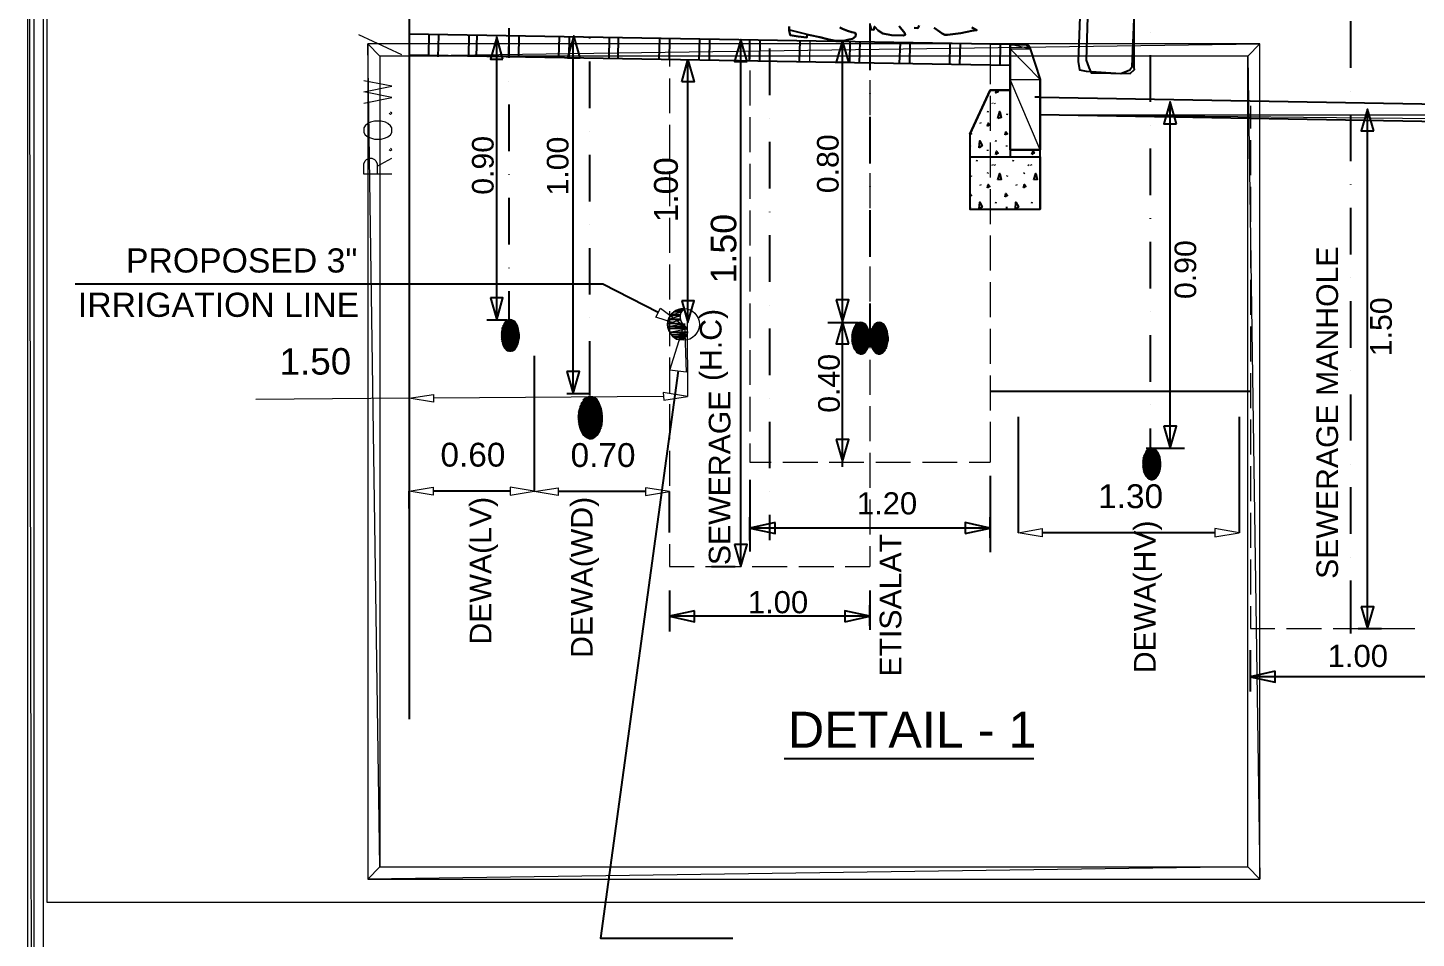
# Model space of a CAD drawing. Header units: inches. Extents: x 11 to 850, y 10 to 598.
# Drawn here: x 11.3 to 241.6, y 298.1 to 449.1 of the extents above; entities that cross this region are included whole.
import ezdxf

# ---------------------------------------------------------------- set-up
doc = ezdxf.new("R2010")
doc.units = ezdxf.units.IN
doc.header["$MEASUREMENT"] = 0
doc.layers.add('PDF_Geometry', color=7, linetype='Continuous')
doc.layers.add('PDF_Text', color=7, linetype='Continuous')
doc.styles.add('PDF Arial', font='arial.ttf')

msp = doc.modelspace()

# ---------------------------------------------------------------- linework, layer by layer
at = {"layer": 'PDF_Geometry', "lineweight": 0}
for points in [[(12.36, 596.91), (11.32, 597.95), (12.36, 11.19), (12.36, 596.91)], [(11.32, 597.95), (12.36, 11.19), (11.32, 10.15), (11.32, 597.95)], [(743.17, 150.35), (743.17, 596.19), (13.86, 596.19), (13.86, 12.88)], [(14.51, 304.11), (742.33, 304.11), (742.33, 594.5), (14.51, 594.5), (14.51, 304.11)], [(78.57, 372.92), (78.57, 371.62), (74.6, 372.27), (78.57, 372.92)], [(91.32, 372.92), (91.32, 371.62), (95.35, 372.27), (91.32, 372.92)], [(99.32, 372.86), (99.32, 371.56), (95.35, 372.21), (99.32, 372.86)], [(113.82, 372.86), (113.82, 371.56), (117.79, 372.21), (113.82, 372.86)], [(179.57, 366.09), (179.57, 364.73), (175.6, 365.38), (179.57, 366.09)], [(208.25, 366.09), (208.25, 364.73), (212.28, 365.38), (208.25, 366.09)]]:
    msp.add_lwpolyline(points, dxfattribs=at)
at = {"layer": 'PDF_Geometry', "lineweight": 25}
for points in [[(74.6, 497.27), (74.6, 334.49)], [(151.02, 449.86), (151.02, 442.12)], [(230.75, 450.25), (230.75, 442.51)], [(90.15, 443.94), (89.11, 447.58), (88.07, 443.94), (90.15, 443.94)], [(89.11, 400.69), (89.11, 447.65)], [(91.12, 449.08), (91.12, 444.14)], [(102.96, 444.14), (101.92, 447.78), (100.88, 444.14), (102.96, 444.14)], [(101.79, 388.47), (101.79, 447)], [(104.52, 447.45), (104.52, 447.39)], [(130.66, 443.55), (129.62, 447.19), (128.58, 443.55), (130.66, 443.55)], [(129.62, 359.79), (129.62, 447.19)], [(147.51, 443.42), (146.47, 447.06), (145.43, 443.42), (147.51, 443.42)], [(146.47, 376.3), (146.47, 447.06)], [(197.52, 448.43), (197.52, 448.43)], [(134.37, 445.7), (134.37, 437.96)], [(176.9, 446.35), (174.3, 446.35), (174.3, 427.75)], [(176.9, 446.35), (177.03, 446.35), (177.23, 446.28), (177.36, 446.15), (177.49, 446.02), (177.55, 445.83), (177.62, 445.63)], [(177.62, 445.63), (179.25, 440.56)], [(197.52, 444.59), (197.52, 436.85)], [(104.52, 443.55), (104.52, 435.81)], [(91.12, 440.23), (91.12, 440.23)], [(167.6, 427.75), (179.25, 427.75), (179.25, 440.56)], [(151.02, 438.28), (151.02, 438.22)], [(167.6, 431.52), (170.99, 438.8), (174.3, 438.8), (170.99, 438.8)], [(174.3, 438.8), (170.99, 438.8), (167.6, 431.52), (167.6, 419.03), (179.25, 419.03), (179.25, 428.92), (174.3, 428.92), (174.3, 438.8)], [(172.09, 438.8), (172.29, 438.54), (171.9, 438.35), (172.03, 438.8)], [(179.25, 437.63), (178.4, 437.63)], [(230.75, 438.61), (230.75, 438.61)], [(91.12, 436.4), (91.12, 428.66)], [(170.6, 435.16), (170.66, 435.36)], [(171.31, 436.72), (171.38, 436.59)], [(171.7, 436.66), (171.77, 436.53)], [(201.88, 433.21), (200.84, 436.85), (199.8, 433.21), (201.88, 433.21)], [(200.84, 379.43), (200.84, 436.85)], [(234.59, 432.04), (233.55, 435.62), (232.51, 432.04), (234.59, 432.04)], [(233.55, 349.51), (233.55, 435.62)], [(134.37, 434.06), (134.37, 434.06)], [(151.02, 434.38), (151.02, 426.64)], [(169.3, 433.41), (169.36, 433.28)], [(170.53, 432.82), (170.66, 433.34), (170.92, 433.02), (170.53, 432.82)], [(172.22, 434.12), (172.55, 435.23), (172.81, 434.25), (172.22, 434.12)], [(173.78, 434.71), (173.85, 434.9)], [(230.75, 434.77), (230.75, 427.03)], [(104.52, 431.98), (104.52, 431.98)], [(167.73, 431.71), (167.86, 431.58), (167.6, 431.45)], [(167.6, 431.52), (167.6, 427.75)], [(173.46, 431.39), (173.59, 431.91), (173.85, 431.58), (173.46, 431.39)], [(197.52, 432.95), (197.52, 432.95)], [(134.37, 430.22), (134.37, 422.48)], [(167.67, 429.44), (167.73, 429.63)], [(169.17, 429.24), (169.23, 430.41), (169.62, 429.63), (169.17, 429.24)], [(170.53, 428.92), (170.53, 428.72)], [(171.9, 430.28), (171.96, 430.48)], [(171.9, 428.14), (172.03, 428.66), (172.29, 428.33), (171.9, 428.14)], [(173.72, 429.44), (173.72, 429.63)], [(174.3, 428.92), (179.25, 428.92)], [(176.51, 428.92), (176.51, 428.72)], [(177.88, 428.14), (178.08, 428.66), (178.27, 428.33), (177.88, 428.14)], [(197.52, 429.11), (197.52, 421.37)], [(104.52, 428.07), (104.52, 420.33)], [(167.6, 427.75), (167.6, 419.03)], [(168.78, 427.03), (168.84, 427.23)], [(171.31, 426.45), (171.38, 426.32)], [(171.7, 426.45), (171.77, 426.32)], [(174.76, 427.03), (174.82, 427.23)], [(177.29, 426.45), (177.36, 426.32)], [(177.69, 426.45), (177.75, 426.32)], [(179.25, 427.75), (179.25, 419.03)], [(91.12, 424.82), (91.12, 424.76)], [(167.8, 424.5), (167.86, 424.63)], [(170.6, 424.95), (170.66, 425.15)], [(172.22, 423.91), (172.55, 424.95), (172.81, 423.98), (172.22, 423.91)], [(173.78, 424.5), (173.85, 424.63)], [(176.58, 424.95), (176.64, 425.15)], [(178.21, 423.91), (178.53, 424.95), (178.79, 423.98), (178.21, 423.91)], [(151.02, 422.8), (151.02, 422.74)], [(167.6, 421.63), (167.86, 421.31), (167.6, 421.24)], [(169.3, 423.13), (169.36, 423)], [(170.53, 422.61), (170.66, 423.13), (170.92, 422.8), (170.53, 422.61)], [(173.46, 421.11), (173.59, 421.63), (173.85, 421.31), (173.46, 421.11)], [(175.28, 423.13), (175.34, 423)], [(176.51, 422.61), (176.64, 423.13), (176.9, 422.8), (176.51, 422.61)], [(230.75, 423.2), (230.75, 423.13)], [(91.12, 420.92), (91.12, 413.18)], [(167.67, 419.23), (167.73, 419.42)], [(169.17, 419.03), (169.23, 420.2), (169.62, 419.42), (169.17, 419.03)], [(171.9, 420.07), (171.96, 420.27)], [(173.72, 419.23), (173.72, 419.42)], [(175.15, 419.03), (175.21, 420.2), (175.67, 419.42), (175.15, 419.03)], [(177.88, 420.07), (177.95, 420.27)], [(230.75, 419.29), (230.75, 411.55)], [(134.37, 418.64), (134.37, 418.58)], [(151.02, 418.9), (151.02, 411.16)], [(167.6, 419.03), (179.25, 419.03)], [(197.52, 417.54), (197.52, 417.47)], [(104.52, 416.5), (104.52, 416.5)], [(134.37, 414.74), (134.37, 407)], [(104.52, 412.59), (104.52, 404.92)], [(197.52, 413.63), (197.52, 405.9)], [(91.12, 409.34), (91.12, 409.28)], [(230.75, 407.72), (230.75, 407.72)], [(91.12, 405.44), (91.12, 400.5)], [(151.02, 407.33), (151.02, 407.33)], [(88.07, 404.33), (89.11, 400.69), (90.15, 404.33), (88.07, 404.33)], [(134.37, 403.16), (134.37, 403.16)], [(145.43, 404.01), (146.47, 400.37), (147.51, 404.01), (145.43, 404.01)], [(151.02, 403.42), (151.02, 398.94)], [(230.75, 403.81), (230.75, 396.08)], [(104.52, 401.02), (104.52, 401.02)], [(197.52, 402.06), (197.52, 402.06)], [(87.48, 400.69), (90.86, 400.69)], [(134.37, 399.26), (134.37, 391.52)], [(144.06, 400.24), (149.07, 400.24)], [(147.51, 396.73), (146.47, 400.37), (145.43, 396.73), (147.51, 396.73)], [(104.52, 397.18), (104.52, 388.14)], [(197.52, 398.16), (197.52, 390.42)], [(95.35, 394.71), (95.35, 372.21)], [(100.75, 392.11), (101.79, 388.47), (102.83, 392.11), (100.75, 392.11)], [(230.75, 392.24), (230.75, 392.24)], [(100.75, 388.47), (104.58, 388.47)], [(134.37, 387.69), (134.37, 387.69)], [(170.99, 388.86), (214.17, 388.86)], [(230.75, 388.34), (230.75, 380.66)], [(197.52, 386.58), (197.52, 386.58)], [(134.37, 383.78), (134.37, 376.11)], [(175.6, 384.63), (175.6, 365.38)], [(197.52, 382.68), (197.52, 378.32)], [(199.8, 383.07), (200.84, 379.43), (201.88, 383.07), (199.8, 383.07)], [(212.28, 384.63), (212.28, 365.38)], [(95.35, 380.21), (95.35, 372.27)], [(145.43, 380.86), (146.47, 377.21), (147.51, 380.86), (145.43, 380.86)], [(196.87, 379.43), (203.18, 379.43)], [(230.75, 376.76), (230.75, 376.76)], [(131.12, 374.16), (131.12, 362.26)], [(170.99, 374.81), (170.99, 362.19)], [(74.6, 369.41), (74.6, 372.27)], [(91.32, 372.27), (78.57, 372.27)], [(113.82, 372.21), (99.32, 372.21)], [(117.79, 365.44), (117.79, 372.21)], [(134.37, 372.21), (134.37, 372.21)], [(230.75, 372.92), (230.75, 365.18)], [(131.12, 364.08), (131.12, 367.98)], [(135.28, 367.07), (131.12, 366.16), (135.28, 365.25), (135.28, 367.07)], [(134.37, 368.37), (134.37, 364.14)], [(166.82, 365.25), (170.99, 366.16), (166.82, 367.07), (166.82, 365.25)], [(170.99, 364.53), (170.99, 367.98)], [(170.99, 366.16), (131.12, 366.16)], [(208.25, 365.38), (179.57, 365.38)], [(128.58, 363.43), (129.62, 359.79), (130.66, 363.43), (128.58, 363.43)], [(124.75, 359.79), (128.65, 359.79)], [(230.75, 361.28), (230.75, 361.28)], [(230.75, 357.44), (230.75, 348.66)], [(117.79, 355.82), (117.79, 348.99)], [(151.02, 355.82), (151.02, 349.31)], [(121.95, 352.44), (117.79, 351.53), (121.95, 350.62), (121.95, 352.44)], [(146.86, 350.62), (151.02, 351.53), (146.86, 352.44), (146.86, 350.62)], [(151.02, 349.96), (151.02, 353.35)], [(232.51, 353.09), (233.55, 349.51), (234.59, 353.09), (232.51, 353.09)], [(151.02, 351.53), (117.79, 351.53)], [(231.99, 349.51), (235.89, 349.51)], [(214.17, 339.04), (214.17, 345.93)], [(218.27, 342.42), (214.11, 341.51), (218.27, 340.6), (218.27, 342.42)], [(247.34, 341.51), (214.11, 341.51)]]:
    msp.add_lwpolyline(points, dxfattribs=at)
at = {"layer": 'PDF_Geometry', "color": 14, "lineweight": 25, "true_color": 0x950000}
for points in [[(186.14, 458.38), (185.55, 443.55), (185.81, 442.19), (186.92, 441.93), (192.64, 441.54), (194.14, 442.19), (194.53, 442.71), (194.92, 451.88)], [(187.31, 458.12), (186.92, 443.75), (187.31, 442.58), (187.7, 441.67), (194.2, 441.54), (194.92, 442.25), (194.85, 442.45), (194.85, 451.49)]]:
    msp.add_lwpolyline(points, dxfattribs=at)
at = {"layer": 'PDF_Geometry', "color": 30, "lineweight": 25}
for points in [[(137.62, 449.34), (137.62, 449.08), (137.62, 448.69), (137.82, 447.91), (139.12, 447.71), (140.55, 447.52), (140.61, 448.04), (141.13, 447.91), (142.7, 447.58), (144, 447.26), (145.1, 447.06), (146.01, 447), (146.86, 447.06), (147.51, 447.19), (148.16, 447.32), (148.61, 447.71), (148.68, 448.04), (148.55, 448.3), (148.03, 448.43), (147.31, 448.62), (146.47, 448.95), (146.01, 449.21)], [(146.01, 449.21), (146.47, 448.95), (147.31, 448.62), (148.03, 448.43), (148.55, 448.3), (148.68, 448.04), (148.61, 447.71), (148.16, 447.32), (147.51, 447.19), (146.86, 447.06), (146.01, 447), (145.1, 447.06), (144, 447.26), (142.7, 447.58), (141.13, 447.91), (140.61, 448.04), (140.55, 447.52), (139.12, 447.71), (137.82, 447.91), (137.62, 448.69), (137.62, 449.08), (137.62, 449.34)], [(151.09, 449.6), (151.22, 448.88), (151.67, 448.82), (151.8, 449.34), (152.39, 448.69), (153.17, 448.17), (154.6, 447.91), (156.61, 447.84), (156.87, 447.97), (156.81, 448.23)], [(151.8, 449.27), (151.67, 448.82), (151.22, 448.88), (151.09, 449.6)], [(155.9, 449.4), (156.81, 448.23), (156.87, 447.97), (156.61, 447.84), (154.6, 447.91), (153.17, 448.17), (152.39, 448.69), (151.8, 449.34)], [(156.81, 448.23), (155.9, 449.4)], [(158.37, 449.14), (158.95, 449.08), (159.21, 449.53)], [(159.21, 449.53), (158.95, 449.08), (158.37, 449.14)], [(161.69, 449.14), (162.6, 448.49), (162.99, 448.17), (163.44, 447.97), (163.9, 447.97), (166.11, 448.23), (167.93, 448.62), (168.78, 448.75), (167.93, 449.21)], [(167.93, 449.21), (168.78, 448.75), (167.93, 448.62), (166.11, 448.23), (163.9, 447.97), (163.44, 447.97), (162.99, 448.17), (162.6, 448.49), (161.69, 449.14)], [(140.61, 448.04), (139.51, 448.3), (137.95, 448.69), (137.62, 448.75)]]:
    msp.add_lwpolyline(points, dxfattribs=at)
at = {"layer": 'PDF_Geometry', "lineweight": 20}
for points in [[(66.21, 448.04), (73.3, 444.72)], [(67.06, 436.66), (71.74, 437.57), (67.06, 438.54), (71.74, 439.45), (67.06, 440.36)], [(578.05, 430.67), (179.25, 437.63)], [(67.06, 431.78), (67.32, 431.39), (67.71, 431.06), (68.16, 430.87), (68.82, 430.67), (69.92, 430.67), (70.64, 430.87), (71.03, 431.06), (71.48, 431.39), (71.74, 431.78), (71.74, 432.56), (71.48, 432.89), (71.03, 433.28), (70.64, 433.47), (69.92, 433.67), (68.82, 433.67), (68.16, 433.47), (67.71, 433.28), (67.32, 432.89), (67.06, 432.56), (67.06, 431.78)], [(71.29, 434.97), (71.48, 434.77), (71.74, 434.97), (71.48, 435.16)], [(578.05, 427.75), (179.25, 434.71)], [(71.29, 428.98), (71.48, 428.79), (71.74, 428.98), (71.48, 429.18)], [(71.74, 424.89), (67.06, 424.89), (67.06, 426.58), (67.32, 427.1), (67.51, 427.29), (67.97, 427.49), (68.42, 427.49), (68.82, 427.29), (69.08, 427.1), (69.27, 426.58), (69.27, 424.89)], [(69.27, 426.19), (71.74, 427.49)], [(74.54, 399.91), (74.6, 387.69)], [(120.71, 400.24), (120.78, 388.01)]]:
    msp.add_lwpolyline(points, dxfattribs=at)
at = {"layer": 'PDF_Geometry', "color": 1, "lineweight": 25}
for points in [[(174.3, 446.35), (74.6, 448.1)], [(77.86, 448.04), (77.79, 444.59)], [(79.48, 447.84), (79.35, 444.33)], [(84.49, 447.91), (84.42, 444.46)], [(85.79, 447.91), (85.72, 444.46)], [(91.12, 447.84), (91.06, 444.33)], [(92.81, 447.78), (92.75, 444.33)], [(99.45, 447.65), (99.38, 444.2)], [(101.14, 447.65), (101.07, 444.14)], [(107.77, 447.52), (107.71, 444.07)], [(109.27, 447.52), (109.2, 444.07)], [(116.1, 447.39), (116.03, 443.88)], [(117.79, 447.32), (117.72, 443.88)], [(122.73, 447.26), (122.66, 443.75)], [(124.42, 447.26), (124.36, 443.75)], [(131.05, 447.13), (130.99, 443.62)], [(132.75, 447.06), (132.68, 443.62)], [(139.38, 447), (139.31, 443.49)], [(174.17, 442.9), (74.67, 444.59)], [(147.7, 446.8), (147.64, 443.36)], [(149.33, 446.8), (149.26, 443.29)], [(156.03, 446.67), (155.9, 443.23)], [(157.65, 446.67), (157.59, 443.16)], [(164.29, 446.54), (164.22, 443.03)], [(165.98, 446.54), (165.91, 443.03)], [(172.61, 446.41), (172.55, 442.9)], [(119.8, 440.17), (120.84, 443.81), (121.88, 440.17), (119.8, 440.17)], [(120.84, 400.24), (120.84, 443.81)], [(115.9, 401.93), (106.73, 406.61), (19.19, 406.61)], [(119.8, 403.88), (120.84, 400.24), (121.88, 403.88), (119.8, 403.88)], [(89.89, 398.61), (91.9, 400.63)], [(89.89, 398.42), (91.97, 400.56)], [(89.89, 398.22), (92.1, 400.43)], [(89.89, 398.03), (92.16, 400.37)], [(89.89, 397.83), (92.29, 400.24)], [(89.89, 397.64), (92.36, 400.11)], [(89.89, 397.44), (92.42, 399.98)], [(89.95, 399.13), (91.58, 400.76)], [(89.95, 398.87), (91.77, 400.69)], [(89.95, 397.31), (92.49, 399.85)], [(89.95, 397.12), (92.55, 399.72)], [(90.02, 399.39), (91.45, 400.76)], [(90.02, 396.99), (92.62, 399.59)], [(90.08, 396.86), (92.68, 399.46)], [(90.08, 396.66), (92.75, 399.33)], [(90.15, 399.65), (91.25, 400.76)], [(90.15, 396.53), (92.75, 399.13)], [(90.21, 396.4), (92.81, 399)], [(90.28, 396.27), (92.81, 398.81)], [(90.34, 400.11), (90.93, 400.63)], [(90.34, 396.14), (92.88, 398.68)], [(90.41, 396.01), (92.88, 398.48)], [(90.54, 395.95), (92.88, 398.29)], [(90.6, 395.82), (92.88, 398.09)], [(90.73, 395.75), (92.88, 397.9)], [(90.8, 395.62), (92.88, 397.7)], [(90.93, 395.55), (92.81, 397.44)], [(91.06, 395.49), (92.81, 397.25)], [(91.25, 395.49), (92.75, 396.99)], [(91.45, 395.49), (92.62, 396.66)], [(91.71, 395.49), (92.49, 396.34)], [(119.22, 392.24), (106.34, 298.13), (128.26, 298.13)], [(196.29, 377.34), (198.24, 379.3)], [(196.29, 377.15), (198.37, 379.23)], [(196.29, 376.95), (198.5, 379.17)], [(196.29, 376.76), (198.56, 379.04)], [(196.29, 376.56), (198.69, 378.97)], [(196.29, 376.37), (198.76, 378.84)], [(196.29, 376.17), (198.82, 378.71)], [(196.35, 377.8), (197.98, 379.43)], [(196.35, 377.61), (198.11, 379.36)], [(196.35, 376.04), (198.89, 378.58)], [(196.35, 375.85), (198.95, 378.45)], [(196.42, 375.72), (199.02, 378.32)], [(196.42, 375.52), (199.08, 378.19)], [(196.48, 378.13), (197.78, 379.49)], [(196.48, 375.39), (199.15, 378)], [(196.55, 378.39), (197.59, 379.43)], [(196.55, 375.26), (199.15, 377.87)], [(196.61, 375.13), (199.21, 377.74)], [(196.81, 378.84), (197.26, 379.3)], [(196.68, 375), (199.21, 377.54)], [(196.74, 374.87), (199.28, 377.34)], [(196.81, 374.74), (199.28, 377.21)], [(196.94, 374.61), (199.28, 377.02)], [(197, 374.55), (199.28, 376.82)], [(197.13, 374.42), (199.28, 376.63)], [(197.2, 374.35), (199.28, 376.43)], [(197.33, 374.29), (199.21, 376.17)], [(197.46, 374.22), (199.21, 375.98)], [(197.65, 374.16), (199.15, 375.72)], [(197.78, 374.16), (199.08, 375.39)], [(198.04, 374.22), (198.89, 375.07)], [(136.78, 327.92), (178.21, 327.92)]]:
    msp.add_lwpolyline(points, dxfattribs=at)
at = {"layer": 'PDF_Geometry', "color": 3, "lineweight": 0}
for points in [[(89.11, 447.58), (88.07, 443.94), (90.15, 443.94), (89.11, 447.58)], [(101.92, 447.78), (100.88, 444.14), (102.96, 444.14), (101.92, 447.78)], [(129.62, 447.19), (128.58, 443.55), (130.66, 443.55), (129.62, 447.19)], [(146.47, 447.06), (145.43, 443.42), (147.51, 443.42), (146.47, 447.06)], [(88.07, 443.94), (90.15, 443.94), (90.15, 443.94), (88.07, 443.94)], [(145.43, 443.42), (147.51, 443.42), (147.51, 443.42), (145.43, 443.42)], [(200.84, 436.85), (199.8, 433.21), (201.88, 433.21), (200.84, 436.85)], [(233.55, 435.62), (232.51, 432.04), (234.59, 432.04), (233.55, 435.62)], [(199.8, 433.21), (201.88, 433.21), (201.88, 433.21), (199.8, 433.21)], [(232.51, 432.04), (234.59, 432.04), (234.59, 432.04), (232.51, 432.04)], [(88.07, 404.33), (88.07, 404.33), (90.15, 404.33), (88.07, 404.33)], [(88.07, 404.33), (90.15, 404.33), (89.11, 400.69), (88.07, 404.33)], [(145.43, 404.01), (145.43, 404.01), (147.51, 404.01), (145.43, 404.01)], [(145.43, 404.01), (147.51, 404.01), (146.47, 400.37), (145.43, 404.01)], [(146.47, 400.37), (145.43, 396.73), (147.51, 396.73), (146.47, 400.37)], [(100.75, 392.11), (102.83, 392.11), (101.79, 388.47), (100.75, 392.11)], [(199.8, 383.07), (199.8, 383.07), (201.88, 383.07), (199.8, 383.07)], [(199.8, 383.07), (201.88, 383.07), (200.84, 379.43), (199.8, 383.07)], [(145.43, 380.86), (145.43, 380.86), (147.51, 380.86), (145.43, 380.86)], [(145.43, 380.86), (147.51, 380.86), (146.47, 377.21), (145.43, 380.86)], [(135.28, 367.07), (131.12, 366.16), (135.28, 366.16), (135.28, 367.07)], [(166.82, 367.07), (166.82, 366.16), (170.99, 366.16), (166.82, 367.07)], [(131.12, 366.16), (135.28, 366.16), (135.28, 365.25), (131.12, 366.16)], [(166.82, 366.16), (170.99, 366.16), (166.82, 365.25), (166.82, 366.16)], [(128.58, 363.43), (130.66, 363.43), (129.62, 359.79), (128.58, 363.43)], [(121.95, 352.44), (117.79, 351.53), (121.95, 351.53), (121.95, 352.44)], [(146.86, 352.44), (146.86, 351.53), (151.02, 351.53), (146.86, 352.44)], [(232.51, 353.09), (232.51, 353.09), (234.59, 353.09), (232.51, 353.09)], [(232.51, 353.09), (234.59, 353.09), (233.55, 349.51), (232.51, 353.09)], [(117.79, 351.53), (121.95, 351.53), (121.95, 350.62), (117.79, 351.53)], [(146.86, 351.53), (151.02, 351.53), (146.86, 350.62), (146.86, 351.53)], [(218.27, 342.42), (214.11, 341.51), (218.27, 341.51), (218.27, 342.42)], [(214.11, 341.51), (218.27, 341.51), (218.27, 340.6), (214.11, 341.51)]]:
    msp.add_lwpolyline(points, dxfattribs=at)
at = {"layer": 'PDF_Geometry', "color": 3, "lineweight": 20}
for points in [[(131.12, 447.13), (131.12, 443.94)], [(170.99, 446.41), (170.99, 439.78)], [(131.12, 442.06), (131.12, 436.27)], [(170.99, 437.83), (170.99, 432.04)], [(131.12, 434.32), (131.12, 428.53)], [(170.99, 430.09), (170.99, 424.3)], [(131.12, 426.58), (131.12, 420.79)], [(170.99, 422.35), (170.99, 416.56)], [(131.12, 418.84), (131.12, 413.05)], [(170.99, 414.68), (170.99, 408.89)], [(131.12, 411.16), (131.12, 405.38)], [(170.99, 406.94), (170.99, 401.15)], [(131.12, 403.42), (131.12, 397.64)], [(149.52, 400.3), (149.26, 400.24), (148.94, 400.11), (148.68, 399.91), (148.48, 399.59), (148.29, 399.2), (148.16, 398.74), (148.03, 398.29), (148.03, 397.77), (148.03, 397.31), (148.09, 396.79), (148.22, 396.34), (148.35, 395.95), (148.61, 395.62), (148.81, 395.29), (149.13, 395.1), (149.39, 395.03), (149.65, 395.03), (149.98, 395.1), (150.24, 395.29), (150.44, 395.62), (150.7, 395.95), (150.83, 396.34), (150.96, 396.79), (151.02, 397.31), (151.02, 397.77), (151.02, 398.29), (150.89, 398.74), (150.76, 399.2), (150.57, 399.59), (150.37, 399.91), (150.11, 400.11), (149.78, 400.24), (149.52, 400.3)], [(152.58, 400.3), (152.26, 400.24), (152, 400.11), (151.74, 399.91), (151.54, 399.59), (151.35, 399.2), (151.15, 398.74), (151.09, 398.29), (151.02, 397.77), (151.09, 397.31), (151.15, 396.79), (151.22, 396.34), (151.41, 395.95), (151.61, 395.62), (151.87, 395.29), (152.13, 395.1), (152.39, 395.03), (152.71, 395.03), (152.97, 395.1), (153.23, 395.29), (153.49, 395.62), (153.69, 395.95), (153.88, 396.34), (153.95, 396.79), (154.08, 397.31), (154.08, 397.77), (154.01, 398.29), (153.95, 398.74), (153.75, 399.2), (153.62, 399.59), (153.36, 399.91), (153.1, 400.11), (152.84, 400.24), (152.58, 400.3)], [(170.99, 399.2), (170.99, 393.41)], [(131.12, 395.69), (131.12, 389.9)], [(170.99, 391.46), (170.99, 385.67)], [(131.12, 387.95), (131.12, 382.16)], [(170.99, 383.78), (170.99, 377.08)], [(131.12, 380.21), (131.12, 377.08)], [(131.12, 377.08), (134.63, 377.08)], [(136.58, 377.08), (142.37, 377.08)], [(144.26, 377.08), (150.04, 377.08)], [(152, 377.08), (157.78, 377.08)], [(159.74, 377.08), (165.52, 377.08)], [(167.47, 377.08), (170.99, 377.08)]]:
    msp.add_lwpolyline(points, dxfattribs=at)
at = {"layer": 'PDF_Geometry', "color": 1, "lineweight": 20}
for points in [[(141.07, 446.93), (141, 443.49)], [(91.38, 400.76), (91.06, 400.69), (90.8, 400.56), (90.54, 400.37), (90.34, 400.04), (90.15, 399.65), (90.02, 399.2), (89.89, 398.74), (89.89, 398.22), (89.89, 397.77), (89.95, 397.25), (90.08, 396.79), (90.21, 396.4), (90.41, 396.01), (90.67, 395.75), (90.93, 395.55), (91.25, 395.49), (91.51, 395.49), (91.77, 395.55), (92.1, 395.75), (92.29, 396.01), (92.49, 396.4), (92.68, 396.79), (92.81, 397.25), (92.88, 397.77), (92.88, 398.22), (92.81, 398.74), (92.75, 399.2), (92.62, 399.65), (92.42, 400.04), (92.16, 400.37), (91.97, 400.56), (91.64, 400.69), (91.38, 400.76)], [(91.38, 400.76), (91.06, 400.69), (90.8, 400.56), (90.54, 400.37), (90.34, 400.04), (90.15, 399.65), (90.02, 399.2), (89.89, 398.74), (89.89, 398.22), (89.89, 397.77), (89.95, 397.25), (90.08, 396.79), (90.21, 396.4), (90.41, 396.01), (90.67, 395.75), (90.93, 395.55), (91.25, 395.49), (91.51, 395.49), (91.77, 395.55), (92.1, 395.75), (92.29, 396.01), (92.49, 396.4), (92.68, 396.79), (92.81, 397.25), (92.88, 397.77), (92.88, 398.22), (92.81, 398.74), (92.75, 399.2), (92.62, 399.65), (92.42, 400.04), (92.16, 400.37), (91.97, 400.56), (91.64, 400.69), (91.38, 400.76)], [(74.6, 387.69), (49.17, 387.49)], [(116.75, 388.01), (78.64, 387.69)], [(197.78, 379.49), (197.46, 379.43), (197.2, 379.3), (196.94, 379.04), (196.74, 378.71), (196.55, 378.32), (196.42, 377.93), (196.29, 377.41), (196.29, 376.95), (196.29, 376.43), (196.35, 375.98), (196.48, 375.46), (196.61, 375.07), (196.87, 374.74), (197.07, 374.48), (197.33, 374.29), (197.65, 374.16), (197.91, 374.16), (198.17, 374.29), (198.5, 374.48), (198.69, 374.74), (198.89, 375.07), (199.08, 375.46), (199.21, 375.98), (199.28, 376.43), (199.28, 376.95), (199.21, 377.41), (199.15, 377.93), (199.02, 378.32), (198.82, 378.71), (198.56, 379.04), (198.37, 379.3), (198.04, 379.43), (197.78, 379.49)]]:
    msp.add_lwpolyline(points, dxfattribs=at)
at = {"layer": 'PDF_Geometry', "color": 1, "lineweight": 0}
for points in [[(67.71, 446.48), (69.73, 444.46), (215.73, 446.48), (67.71, 446.48)], [(67.71, 307.95), (69.73, 309.97), (67.71, 446.48), (67.71, 307.95)], [(69.73, 309.97), (67.71, 446.48), (69.73, 444.46), (69.73, 309.97)], [(69.73, 444.46), (215.73, 446.48), (213.71, 444.46), (69.73, 444.46)], [(215.73, 446.48), (213.71, 444.46), (215.73, 307.95), (215.73, 446.48)], [(120.84, 443.81), (119.8, 440.17), (121.88, 440.17), (120.84, 443.81)], [(213.71, 444.46), (215.73, 307.95), (213.71, 309.97), (213.71, 444.46)], [(119.8, 403.88), (121.88, 403.88), (120.84, 400.24), (119.8, 403.88)], [(116.29, 402.64), (120.32, 399.59), (115.51, 401.15), (116.29, 402.64)], [(119.54, 400.69), (117.59, 400.69), (119.54, 400.82), (119.54, 400.69)], [(117.59, 400.69), (119.54, 400.82), (117.66, 400.82), (117.59, 400.69)], [(119.54, 400.82), (117.66, 400.82), (119.48, 401.34), (119.54, 400.82)], [(117.66, 400.82), (119.48, 401.34), (117.92, 401.34), (117.66, 400.82)], [(119.48, 401.34), (117.92, 401.34), (119.54, 401.54), (119.48, 401.34)], [(117.92, 401.34), (119.54, 401.54), (118.05, 401.54), (117.92, 401.34)], [(119.54, 401.54), (118.05, 401.54), (119.67, 401.99), (119.54, 401.54)], [(118.05, 401.54), (119.67, 401.99), (118.5, 401.99), (118.05, 401.54)], [(119.67, 401.99), (118.5, 401.99), (119.74, 402.06), (119.67, 401.99)], [(118.5, 401.99), (119.74, 402.06), (118.63, 402.06), (118.5, 401.99)], [(119.74, 402.06), (118.63, 402.06), (120, 402.38), (119.74, 402.06)], [(118.63, 402.06), (120, 402.38), (119.28, 402.38), (118.63, 402.06)], [(120.06, 402.51), (120, 402.38), (119.28, 402.38), (120.06, 402.51)], [(119.87, 400.11), (117.46, 400.11), (119.54, 400.69), (119.87, 400.11)], [(117.46, 400.11), (119.54, 400.69), (117.59, 400.69), (117.46, 400.11)], [(119.87, 400.04), (117.46, 400.04), (119.87, 400.11), (119.87, 400.04)], [(117.46, 400.04), (119.87, 400.11), (117.46, 400.11), (117.46, 400.04)], [(117.53, 399.59), (119.87, 400.04), (117.46, 400.04), (117.53, 399.59)], [(120.32, 399.59), (117.53, 399.59), (119.87, 400.04), (120.32, 399.59)], [(120.58, 399.33), (117.53, 399.33), (120.32, 399.59), (120.58, 399.33)], [(117.53, 399.33), (120.32, 399.59), (117.53, 399.59), (117.53, 399.33)], [(117.59, 399.2), (120.58, 399.33), (117.53, 399.33), (117.59, 399.2)], [(120.65, 399.2), (117.59, 399.2), (120.58, 399.33), (120.65, 399.2)], [(117.79, 398.68), (120.65, 399.2), (117.59, 399.2), (117.79, 398.68)], [(120.78, 398.68), (117.79, 398.68), (120.65, 399.2), (120.78, 398.68)], [(117.85, 398.55), (120.78, 398.68), (117.79, 398.68), (117.85, 398.55)], [(117.85, 392.37), (120.26, 400.11), (120.52, 392.04), (117.85, 392.37)], [(120.78, 398.55), (117.85, 398.55), (120.78, 398.68), (120.78, 398.55)], [(118.11, 398.22), (120.78, 398.55), (117.85, 398.55), (118.11, 398.22)], [(120.65, 398.22), (118.11, 398.22), (120.78, 398.55), (120.65, 398.22)], [(118.31, 397.96), (120.65, 398.22), (118.11, 398.22), (118.31, 397.96)], [(120.52, 397.96), (118.31, 397.96), (120.65, 398.22), (120.52, 397.96)], [(118.57, 397.77), (120.52, 397.96), (118.31, 397.96), (118.57, 397.77)], [(120.39, 397.77), (118.57, 397.77), (120.52, 397.96), (120.39, 397.77)], [(118.96, 397.51), (120.39, 397.77), (118.57, 397.77), (118.96, 397.51)], [(120, 397.51), (118.96, 397.51), (120.39, 397.77), (120, 397.51)], [(118.96, 397.51), (119.09, 397.51), (120, 397.51), (118.96, 397.51)], [(119.09, 397.51), (120, 397.51), (119.09, 397.51)], [(120, 397.51), (119.09, 397.51), (119.48, 397.38), (120, 397.51)], [(78.64, 388.34), (78.64, 387.04), (74.6, 387.69), (78.64, 388.34)], [(116.75, 388.66), (116.81, 387.36), (120.78, 388.01), (116.75, 388.66)], [(215.73, 307.95), (213.71, 309.97), (67.71, 307.95), (215.73, 307.95)], [(213.71, 309.97), (67.71, 307.95), (69.73, 309.97), (213.71, 309.97)]]:
    msp.add_lwpolyline(points, dxfattribs=at)
at = {"layer": 'PDF_Geometry', "color": 30, "lineweight": 20}
for points in [[(117.79, 446.41), (117.79, 442.71)], [(151.02, 445.76), (151.02, 442.38)], [(117.79, 440.75), (117.79, 434.97)], [(151.02, 440.43), (151.02, 434.64)], [(214.17, 436.2), (214.17, 432.43)], [(117.79, 433.02), (117.79, 427.23)], [(151.02, 432.69), (151.02, 426.9)], [(214.17, 430.48), (214.17, 424.69)], [(117.79, 425.34), (117.79, 419.55)], [(151.02, 425.02), (151.02, 419.23)], [(214.17, 422.74), (214.17, 416.95)], [(117.79, 417.6), (117.79, 411.81)], [(151.02, 417.28), (151.02, 411.49)], [(214.17, 415.07), (214.17, 409.28)], [(117.79, 409.86), (117.79, 404.07)], [(151.02, 409.54), (151.02, 403.75)], [(214.17, 407.33), (214.17, 401.54)], [(117.79, 402.12), (117.79, 396.34)], [(151.02, 401.8), (151.02, 396.01)], [(214.17, 399.59), (214.17, 393.8)], [(117.79, 394.45), (117.79, 388.6)], [(151.02, 394.06), (151.02, 388.27)], [(214.17, 391.85), (214.17, 386.06)], [(117.79, 386.71), (117.79, 380.92)], [(151.02, 386.38), (151.02, 380.6)], [(214.17, 384.17), (214.17, 378.39)], [(117.79, 378.97), (117.79, 373.18)], [(151.02, 378.65), (151.02, 372.86)], [(214.17, 376.43), (214.17, 370.65)], [(117.79, 371.23), (117.79, 365.44)], [(151.02, 370.91), (151.02, 365.12)], [(214.17, 368.7), (214.17, 362.91)], [(117.79, 363.49), (117.79, 359.79)], [(151.02, 363.17), (151.02, 359.79)], [(117.79, 359.79), (121.88, 359.79)], [(123.77, 359.79), (129.56, 359.79)], [(131.51, 359.79), (137.3, 359.79)], [(139.25, 359.79), (145.04, 359.79)], [(146.92, 359.79), (151.02, 359.79)], [(214.17, 360.96), (214.17, 355.17)], [(214.17, 353.22), (214.17, 349.51)], [(214.17, 349.51), (218.2, 349.51)], [(220.15, 349.51), (225.94, 349.51)], [(227.89, 349.51), (233.68, 349.51)], [(235.57, 349.51), (241.42, 349.51)]]:
    msp.add_lwpolyline(points, dxfattribs=at)
at = {"layer": 'PDF_Geometry', "color": 252, "lineweight": 0, "true_color": 0x989898}
for points in [[(174.3, 445.63), (177.62, 445.63), (174.3, 446.35), (174.3, 445.63)], [(177.62, 445.63), (174.3, 446.35), (176.9, 446.35), (177.62, 445.63)], [(174.3, 440.56), (179.25, 440.56), (174.3, 445.63), (174.3, 440.56)], [(179.25, 440.56), (174.3, 445.63), (177.62, 445.63), (179.25, 440.56)], [(174.3, 428.92), (179.25, 428.92), (174.3, 440.56), (174.3, 428.92)], [(179.25, 428.92), (174.3, 440.56), (179.25, 440.56), (179.25, 428.92)]]:
    msp.add_lwpolyline(points, dxfattribs=at)
at = {"layer": 'PDF_Geometry', "color": 252, "lineweight": 25, "true_color": 0x989898}
msp.add_lwpolyline([(179.25, 428.92), (174.3, 428.92), (174.3, 446.35), (176.9, 446.35), (177.62, 445.63), (179.25, 440.56), (179.25, 428.92)], dxfattribs=at)
at = {"layer": 'PDF_Geometry', "color": 251, "lineweight": 0, "true_color": 0x545454}
for points in [[(179.25, 437.63), (179.25, 434.71), (345.48, 434.71), (179.25, 437.63)], [(179.25, 434.71), (411.88, 430.67), (578.05, 430.67), (179.25, 434.71)], [(179.25, 434.71), (345.48, 434.71), (578.05, 430.67), (179.25, 434.71)]]:
    msp.add_lwpolyline(points, dxfattribs=at)
at = {"layer": 'PDF_Geometry', "color": 251, "lineweight": 25, "true_color": 0x545454}
msp.add_lwpolyline([(578.05, 427.75), (179.25, 434.71), (179.25, 437.63), (578.05, 430.67), (578.05, 427.75)], dxfattribs=at)
at = {"layer": 'PDF_Geometry', "color": 3, "lineweight": 25}
for points in [[(148.03, 398.22), (149.98, 400.17)], [(148.03, 398.03), (150.11, 400.11)], [(148.03, 397.83), (150.24, 400.04)], [(148.03, 397.64), (150.3, 399.91)], [(148.03, 397.44), (150.44, 399.85)], [(148.03, 397.25), (150.5, 399.72)], [(148.03, 397.05), (150.57, 399.59)], [(148.09, 398.48), (149.85, 400.24)], [(148.09, 396.92), (150.63, 399.46)], [(148.09, 396.73), (150.7, 399.33)], [(148.16, 398.74), (149.72, 400.3)], [(148.16, 396.6), (150.76, 399.2)], [(148.22, 399), (149.52, 400.3)], [(148.22, 396.4), (150.83, 399.07)], [(148.22, 396.27), (150.89, 398.87)], [(148.29, 396.14), (150.89, 398.74)], [(148.35, 399.33), (149.33, 400.3)], [(148.35, 396.01), (150.96, 398.61)], [(148.68, 399.85), (148.94, 400.11)], [(151.02, 397.9), (153.17, 400.04)], [(151.02, 397.7), (153.3, 399.98)], [(151.02, 397.51), (153.36, 399.85)], [(151.02, 397.31), (153.49, 399.78)], [(151.09, 398.35), (152.97, 400.24)], [(151.09, 398.09), (153.1, 400.17)], [(151.09, 397.12), (153.56, 399.65)], [(151.09, 396.99), (153.62, 399.52)], [(151.15, 398.61), (152.84, 400.3)], [(151.15, 396.79), (153.69, 399.39)], [(151.15, 396.66), (153.75, 399.26)], [(151.22, 398.87), (152.65, 400.3)], [(151.22, 396.47), (153.82, 399.13)], [(151.22, 396.34), (153.88, 398.94)], [(151.28, 399.13), (152.45, 400.3)], [(151.28, 396.21), (153.88, 398.81)], [(151.35, 396.08), (153.95, 398.68)], [(151.41, 395.95), (154.01, 398.48)], [(151.48, 399.52), (152.19, 400.24)], [(148.42, 395.88), (150.96, 398.42)], [(148.48, 395.75), (151.02, 398.29)], [(148.55, 395.62), (151.02, 398.09)], [(148.68, 395.49), (151.02, 397.9)], [(148.74, 395.42), (151.02, 397.7)], [(148.81, 395.29), (151.02, 397.51)], [(148.94, 395.23), (151.02, 397.31)], [(149.07, 395.16), (151.02, 397.05)], [(149.2, 395.1), (150.96, 396.86)], [(149.33, 395.03), (150.89, 396.6)], [(149.52, 395.03), (150.83, 396.34)], [(151.48, 395.82), (154.01, 398.35)], [(151.54, 395.69), (154.01, 398.16)], [(151.61, 395.55), (154.08, 397.96)], [(151.74, 395.42), (154.08, 397.77)], [(151.8, 395.36), (154.08, 397.57)], [(151.93, 395.23), (154.08, 397.38)], [(152.06, 395.16), (154.01, 397.18)], [(152.19, 395.1), (154.01, 396.92)], [(152.32, 395.03), (153.95, 396.73)], [(152.45, 395.03), (153.88, 396.47)], [(149.78, 395.03), (150.7, 396.01)], [(150.17, 395.29), (150.37, 395.42)], [(152.65, 395.03), (153.82, 396.14)], [(152.97, 395.1), (153.62, 395.75)]]:
    msp.add_lwpolyline(points, dxfattribs=at)
at = {"layer": 'PDF_Geometry', "color": 5, "lineweight": 20}
msp.add_lwpolyline([(104.65, 388.01), (104.26, 387.95), (103.93, 387.75), (103.61, 387.49), (103.28, 387.04), (103.02, 386.51), (102.83, 385.93), (102.7, 385.34), (102.63, 384.63), (102.7, 383.98), (102.76, 383.33), (102.89, 382.74), (103.15, 382.16), (103.41, 381.7), (103.74, 381.38), (104.13, 381.12), (104.45, 380.99), (104.84, 380.99), (105.24, 381.12), (105.56, 381.38), (105.89, 381.7), (106.21, 382.16), (106.41, 382.74), (106.6, 383.33), (106.67, 383.98), (106.67, 384.63), (106.6, 385.34), (106.47, 385.93), (106.28, 386.51), (106.08, 387.04), (105.76, 387.49), (105.43, 387.75), (105.04, 387.95), (104.65, 388.01)], dxfattribs=at)
at = {"layer": 'PDF_Geometry', "color": 5, "lineweight": 25}
for points in [[(102.63, 384.76), (105.56, 387.69)], [(102.63, 384.56), (105.63, 387.56)], [(102.63, 384.37), (105.76, 387.49)], [(102.63, 384.17), (105.82, 387.36)], [(102.7, 385.41), (105.17, 387.88)], [(102.7, 385.21), (105.3, 387.82)], [(102.7, 384.95), (105.43, 387.75)], [(102.7, 383.98), (105.95, 387.23)], [(102.7, 383.85), (106.02, 387.1)], [(102.7, 383.65), (106.08, 387.04)], [(102.76, 385.67), (105.04, 387.95)], [(102.83, 385.93), (104.91, 388.01)], [(102.89, 386.19), (104.71, 388.01)], [(103.02, 386.45), (104.52, 388.01)], [(103.15, 386.84), (104.26, 387.95)], [(103.48, 387.36), (103.87, 387.69)], [(102.76, 383.46), (106.15, 386.91)], [(102.76, 383.33), (106.21, 386.78)], [(102.83, 383.13), (106.28, 386.65)], [(102.83, 383), (106.34, 386.45)], [(102.89, 382.81), (106.41, 386.32)], [(102.96, 382.68), (106.41, 386.19)], [(102.96, 382.55), (106.47, 386.06)], [(103.02, 382.42), (106.54, 385.86)], [(103.09, 382.29), (106.54, 385.73)], [(103.15, 382.16), (106.6, 385.54)], [(103.22, 382.03), (106.6, 385.41)], [(103.28, 381.9), (106.67, 385.21)], [(103.41, 381.77), (106.67, 385.02)], [(103.48, 381.64), (106.67, 384.89)], [(103.54, 381.57), (106.67, 384.69)], [(103.67, 381.44), (106.67, 384.5)], [(103.74, 381.38), (106.67, 384.3)], [(103.87, 381.25), (106.67, 384.04)], [(104, 381.18), (106.67, 383.85)], [(104.06, 381.12), (106.6, 383.65)], [(104.26, 381.05), (106.6, 383.39)], [(104.39, 380.99), (106.54, 383.13)], [(104.52, 380.99), (106.47, 382.87)], [(104.71, 380.99), (106.34, 382.61)], [(104.98, 380.99), (106.21, 382.29)], [(105.3, 381.18), (106.02, 381.83)]]:
    msp.add_lwpolyline(points, dxfattribs=at)
at = {"layer": 'PDF_Geometry', "lineweight": 0}
msp.add_circle((120.1, 399.94), 2.63, dxfattribs=at)
for centre, radius, start, end in [((120.1, 399.94), 2.63, 90.002, 244.7959), ((121.4, 401.18), 1.85, 133.0709, 237.415), ((119.51, 398.71), 1.27, 245.0963, 47.9027)]:
    msp.add_arc(centre, radius, start, end, dxfattribs=at)

# ---------------------------------------------------------------- texts
at = {"layer": 'PDF_Text', "attachment_point": 7, "rotation": 90, "style": 'PDF Arial'}
for s, insert, char_height in [('\\W1.001136;0.90', (88.65, 421.45), 3.5847), ('\\W1.001125;1.00', (101.07, 421.33), 3.5847), ('\\W1.001136;0.80', (145.88, 421.71), 3.5847), ('\\W1.001125;1.50', (128.92, 406.74), 4.2364), ('\\W1.001136;0.90', (205.19, 404.15), 3.5847), ('\\W1.000853;SEWERAGE MANHOLE', (228.73, 357.73), 3.5847), ('\\W1.001125;1.50', (237.64, 394.67), 3.5847), ('\\W1.000620;(H.C)', (127.49, 390.55), 3.5847), ('\\W1.001136;0.40', (146.07, 385.29), 3.5847), ('\\W1.000940;SEWERAGE', (127.93, 360.01), 3.5847), ('\\W1.000703;DEWA(LV)', (89.31, 346.84), 3.5847), ('\\W1.000625;DEWA(WD)', (106.09, 344.63), 3.5847), ('\\W1.000665;DEWA(HV)', (199.49, 342.09), 3.5847), ('\\W1.000732;ETISALAT', (156.28, 341.52), 3.5847)]:
    msp.add_mtext(s, dxfattribs=dict(at, insert=insert, char_height=char_height))
at = {"layer": 'PDF_Text', "color": 1, "attachment_point": 7, "style": 'PDF Arial'}
for s, insert, char_height, rotation in [('\\W1.001125;1.00', (119.22, 416.9), 3.9571, 90), ('\\W1.001125;1.50', (53.09, 391.52), 4.3761, 0.3183)]:
    msp.add_mtext(s, dxfattribs=dict(at, insert=insert, char_height=char_height, rotation=rotation))
for s, insert, char_height in [('\\W1.000844;PROPOSED 3"', (27.62, 408.49), 4.0036), ('\\W1.000757;IRRIGATION LINE', (19.64, 401.14), 4.0036), ('\\W1.000843;DETAIL - 1', (137.42, 329.74), 5.9589)]:
    msp.add_mtext(s, dxfattribs=dict(at, insert=insert, char_height=char_height))
at = {"layer": 'PDF_Text', "attachment_point": 7, "style": 'PDF Arial'}
for s, insert, char_height in [('\\W1.001136;0.60', (79.78, 376.3), 3.9571), ('\\W1.001136;0.70', (101.37, 376.24), 3.9571), ('\\W1.001125;1.30', (188.89, 369.41), 3.9571), ('\\W1.001125;1.20', (148.85, 368.37), 3.6778), ('\\W1.001125;1.00', (130.77, 351.98), 3.6778), ('\\W1.001125;1.00', (226.96, 343.07), 3.6778)]:
    msp.add_mtext(s, dxfattribs=dict(at, insert=insert, char_height=char_height))

doc.saveas('drawing.dxf')
